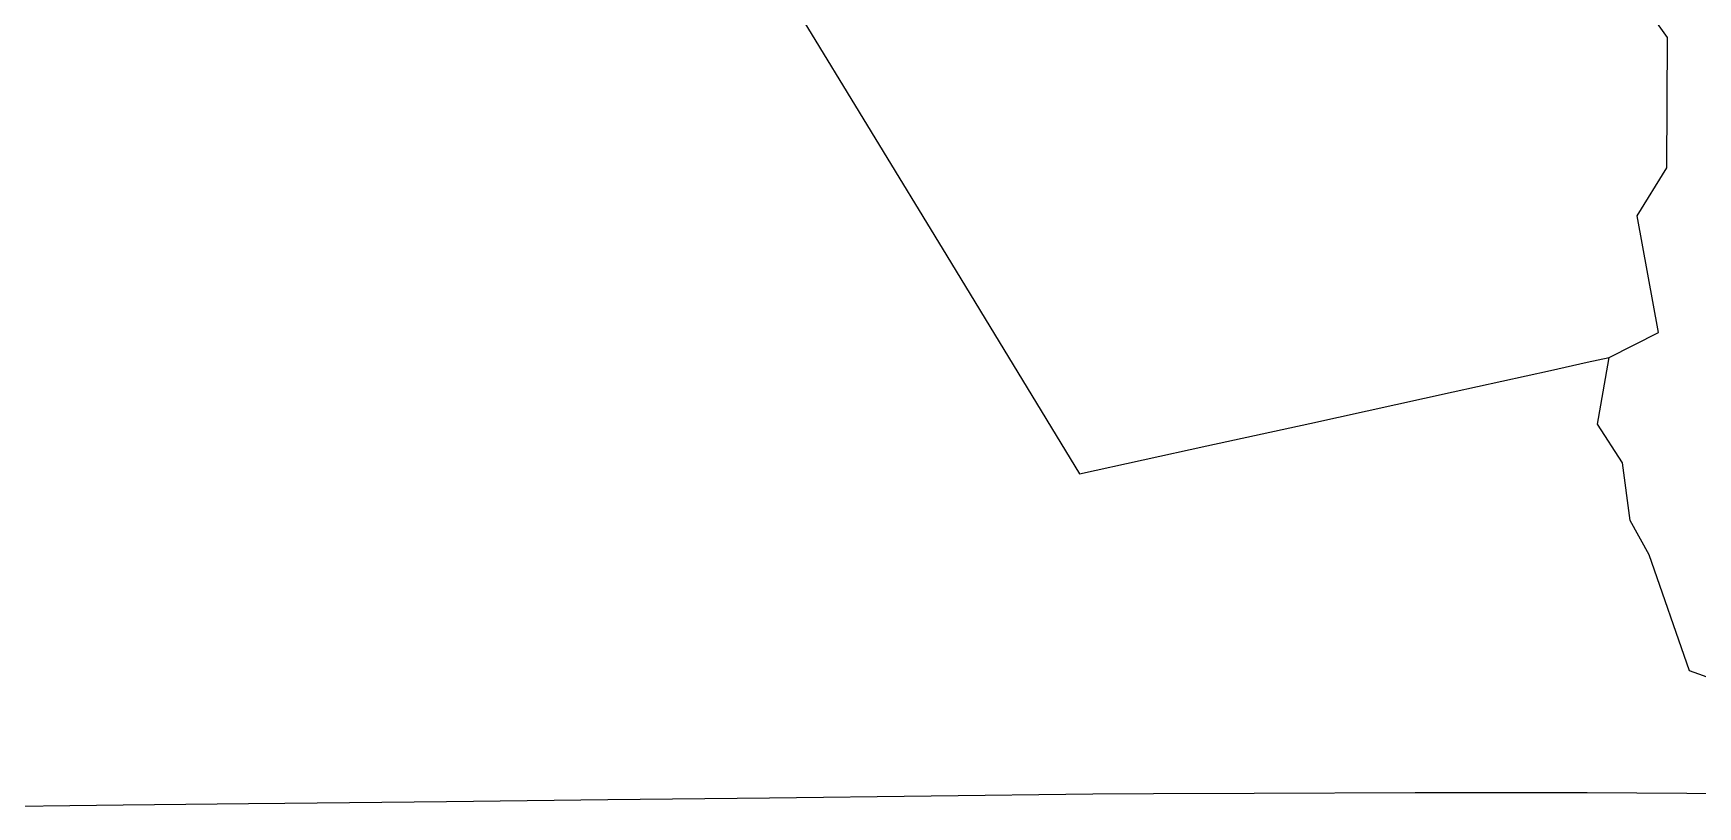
# Model space of a CAD drawing. Extents: x 6376870 to 6544053, y 1818313 to 2076828.
# Drawn here: x 6467230 to 6480889, y 1877109 to 1883458 of the extents above; entities that cross this region are included whole.
import ezdxf

# ---------------------------------------------------------------- set-up
doc = ezdxf.new("R2010")
doc.units = 21
for name, color, linetype in [('PLSS_QQ', 8, 'Continuous'), ('PLSS_SECTION', 7, 'Continuous'), ('PLSS_TWP', 7, 'Continuous')]:
    doc.layers.add(name, color=color, linetype=linetype)

msp = doc.modelspace()

# ---------------------------------------------------------------- linework, layer by layer
at = {"layer": 'PLSS_QQ'}
for points in [[(6467440, 1895885), (6469200, 1891620), (6468755, 1891438), (6470427, 1888685), (6473220, 1884100), (6473484, 1883666), (6474726, 1881632), (6475817, 1879841), (6476862, 1880070), (6477705, 1880255), (6478883, 1880515)], [(6478883, 1880515), (6479681, 1880691), (6479982, 1880757), (6480162, 1880796), (6480568, 1881001), (6480391, 1881960), (6480636, 1882353), (6480641, 1883422), (6480037, 1884271)], [(6481564, 1877960), (6480821, 1878224), (6480490, 1879176), (6480336, 1879457), (6480271, 1879933), (6480066, 1880249), (6480132, 1880624), (6480162, 1880796), (6480568, 1881001), (6480391, 1881960), (6480636, 1882353), (6480641, 1883422), (6480037, 1884271)], [(6466654, 1877109), (6467968, 1877123), (6468997, 1877135), (6469294, 1877138), (6470620, 1877153), (6471946, 1877168), (6473273, 1877183), (6474599, 1877199), (6475925, 1877214), (6476422, 1877216), (6477248, 1877219), (6478570, 1877225), (6479892, 1877226), (6479909, 1877225), (6479983, 1877225), (6481208, 1877217)]]:
    msp.add_lwpolyline(points, dxfattribs=at)
at = {"layer": 'PLSS_SECTION'}
msp.add_lwpolyline([(6466654, 1877109), (6467968, 1877123), (6468997, 1877135), (6469294, 1877138), (6470620, 1877153), (6471946, 1877168), (6473273, 1877183), (6474599, 1877199), (6475925, 1877214), (6476422, 1877216), (6477248, 1877219), (6478570, 1877225), (6479892, 1877226), (6479909, 1877225), (6479983, 1877225), (6481208, 1877217)], dxfattribs=at)
msp.add_lwpolyline([(6466654, 1877109), (6467968, 1877123), (6468997, 1877135), (6469294, 1877138), (6470620, 1877153), (6471946, 1877168), (6473273, 1877183), (6474599, 1877199), (6475925, 1877214), (6476422, 1877216), (6477248, 1877219), (6478570, 1877225), (6479892, 1877226), (6479909, 1877225), (6479983, 1877225), (6481208, 1877217)], dxfattribs=at)
at = {"layer": 'PLSS_TWP'}
msp.add_lwpolyline([(6466654, 1877109), (6467968, 1877123), (6468997, 1877135), (6469294, 1877138), (6470620, 1877153), (6471946, 1877168), (6473273, 1877183), (6474599, 1877199), (6475925, 1877214), (6476422, 1877216), (6477248, 1877219), (6478570, 1877225), (6479892, 1877226), (6479909, 1877225), (6479983, 1877225), (6481208, 1877217)], dxfattribs=at)
msp.add_lwpolyline([(6466654, 1877109), (6467968, 1877123), (6468997, 1877135), (6469294, 1877138), (6470620, 1877153), (6471946, 1877168), (6473273, 1877183), (6474599, 1877199), (6475925, 1877214), (6476422, 1877216), (6477248, 1877219), (6478570, 1877225), (6479892, 1877226), (6479909, 1877225), (6479983, 1877225), (6481208, 1877217)], dxfattribs=at)

doc.saveas('drawing.dxf')
